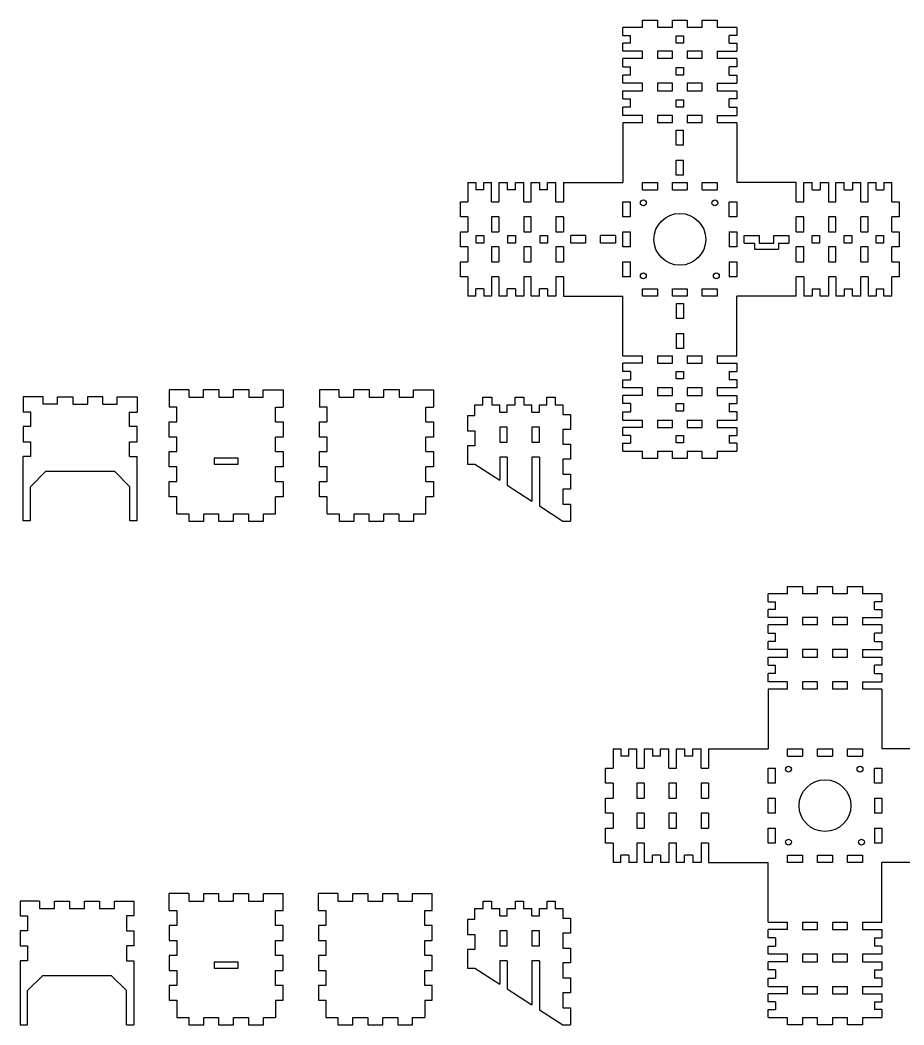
# Model space of a CAD drawing. Header units: millimetres. Extents: x -201 to 2280, y -214 to 290.
# Drawn here: x 1655.2 to 2030.7, y -214 to 213 of the extents above; entities that cross this region are included whole.
import ezdxf

# ---------------------------------------------------------------- set-up
doc = ezdxf.new("R2010")
doc.units = ezdxf.units.MM

msp = doc.modelspace()

# ---------------------------------------------------------------- linework, layer by layer
for p, q in [((1919.61, 209.78), (1911.31, 209.78)), ((1911.31, 206.45), (1911.31, 209.78)), ((1919.61, 209.78), (1919.61, 212.96)), ((1919.61, 212.96), (1925.96, 212.96)), ((1925.96, 212.96), (1925.96, 209.78)), ((1932.31, 209.78), (1925.96, 209.78)), ((1932.31, 209.78), (1932.31, 212.96)), ((1932.31, 212.96), (1938.66, 212.96)), ((1938.66, 212.96), (1938.66, 209.78)), ((1945.01, 209.78), (1938.66, 209.78)), ((1945.01, 209.78), (1945.01, 212.96)), ((1945.01, 212.96), (1951.36, 212.96)), ((1951.36, 212.96), (1951.36, 209.78)), ((1959.66, 209.78), (1951.36, 209.78)), ((1959.66, 209.78), (1959.66, 206.45)), ((1911.31, 206.45), (1914.48, 206.45)), ((1914.48, 203.12), (1914.48, 206.45)), ((1933.9, 203.12), (1933.9, 206.29)), ((1933.9, 206.29), (1937.07, 206.29)), ((1937.07, 206.29), (1937.07, 203.12)), ((1959.66, 206.45), (1956.48, 206.45)), ((1956.48, 203.12), (1956.48, 206.45)), ((1914.48, 203.12), (1911.31, 203.12)), ((1911.31, 199.78), (1911.31, 203.12)), ((1937.07, 203.12), (1933.9, 203.12)), ((1956.48, 203.12), (1959.66, 203.12)), ((1959.66, 203.12), (1959.66, 199.78)), ((1919.61, 199.78), (1911.31, 199.78)), ((1919.61, 196.61), (1911.31, 196.61)), ((1911.31, 193.11), (1911.31, 196.61)), ((1919.61, 196.61), (1919.61, 199.78)), ((1932.31, 199.78), (1925.96, 199.78)), ((1925.96, 199.78), (1925.96, 196.61)), ((1932.31, 196.61), (1925.96, 196.61)), ((1932.31, 196.61), (1932.31, 199.78)), ((1945.01, 199.78), (1938.66, 199.78)), ((1938.66, 199.78), (1938.66, 196.61)), ((1945.01, 196.61), (1938.66, 196.61)), ((1945.01, 196.61), (1945.01, 199.78)), ((1951.36, 199.78), (1951.36, 196.61)), ((1951.36, 199.78), (1959.66, 199.78)), ((1959.66, 196.61), (1951.36, 196.61)), ((1959.66, 196.61), (1959.66, 193.11)), ((1911.31, 193.11), (1914.48, 193.11)), ((1914.48, 189.61), (1914.48, 193.11)), ((1933.9, 189.61), (1933.9, 192.78)), ((1933.9, 192.78), (1937.07, 192.78)), ((1937.07, 192.78), (1937.07, 189.61)), ((1959.66, 193.11), (1956.48, 193.11)), ((1956.48, 189.61), (1956.48, 193.11)), ((1914.48, 189.61), (1911.31, 189.61)), ((1911.31, 186.11), (1911.31, 189.61)), ((1937.07, 189.61), (1933.9, 189.61)), ((1956.48, 189.61), (1959.66, 189.61)), ((1959.66, 189.61), (1959.66, 186.11)), ((1919.61, 186.11), (1911.31, 186.11)), ((1919.61, 182.93), (1919.61, 186.11)), ((1932.31, 186.11), (1925.96, 186.11)), ((1925.96, 186.11), (1925.96, 182.93)), ((1932.31, 182.93), (1932.31, 186.11)), ((1945.01, 186.11), (1938.66, 186.11)), ((1938.66, 186.11), (1938.66, 182.93)), ((1945.01, 182.93), (1945.01, 186.11)), ((1951.36, 186.11), (1951.36, 182.93)), ((1951.36, 186.11), (1959.66, 186.11)), ((1911.31, 182.93), (1919.61, 182.93)), ((1911.31, 179.43), (1911.31, 182.93)), ((1911.31, 179.43), (1914.48, 179.43)), ((1914.48, 175.93), (1914.48, 179.43)), ((1925.96, 182.93), (1932.31, 182.93)), ((1938.66, 182.93), (1945.01, 182.93)), ((1951.36, 182.93), (1959.66, 182.93)), ((1959.66, 179.43), (1956.48, 179.43)), ((1956.48, 175.93), (1956.48, 179.43)), ((1959.66, 182.93), (1959.66, 179.43)), ((1914.48, 175.93), (1911.31, 175.93)), ((1911.31, 172.43), (1911.31, 175.93)), ((1933.9, 175.93), (1933.9, 179.11)), ((1933.9, 179.11), (1937.07, 179.11)), ((1937.07, 175.93), (1933.9, 175.93)), ((1937.07, 179.11), (1937.07, 175.93)), ((1956.48, 175.93), (1959.66, 175.93)), ((1959.66, 175.93), (1959.66, 172.43)), ((1919.61, 172.43), (1911.31, 172.43)), ((1919.61, 169.26), (1919.61, 172.43)), ((1932.31, 172.43), (1925.96, 172.43)), ((1925.96, 172.43), (1925.96, 169.26)), ((1932.31, 169.26), (1932.31, 172.43)), ((1945.01, 172.43), (1938.66, 172.43)), ((1938.66, 172.43), (1938.66, 169.26)), ((1945.01, 169.26), (1945.01, 172.43)), ((1951.36, 172.43), (1951.36, 169.26)), ((1951.36, 172.43), (1959.66, 172.43)), ((1919.61, 169.26), (1911.31, 169.26)), ((1911.31, 169.26), (1911.31, 143.96)), ((1932.31, 169.26), (1925.96, 169.26)), ((1945.01, 169.26), (1938.66, 169.26)), ((1959.66, 169.26), (1951.36, 169.26)), ((1959.66, 169.26), (1959.66, 143.96)), ((1933.9, 159.78), (1933.9, 166.13)), ((1933.9, 166.13), (1937.07, 166.13)), ((1937.07, 159.78), (1937.07, 166.13)), ((1937.07, 159.78), (1933.9, 159.78)), ((1933.9, 147.08), (1933.9, 153.43)), ((1933.9, 153.43), (1937.07, 153.43)), ((1937.07, 147.08), (1937.07, 153.43)), ((1937.07, 147.08), (1933.9, 147.08)), ((1845.48, 143.96), (1845.48, 135.66)), ((1845.48, 143.96), (1848.82, 143.96)), ((1848.82, 143.96), (1848.82, 140.78)), ((1852.15, 140.78), (1852.15, 143.96)), ((1852.15, 143.96), (1855.48, 143.96)), ((1855.48, 135.66), (1855.48, 143.96)), ((1858.66, 143.96), (1858.66, 135.66)), ((1858.66, 143.96), (1862.16, 143.96)), ((1862.16, 143.96), (1862.16, 140.78)), ((1865.66, 140.78), (1865.66, 143.96)), ((1865.66, 143.96), (1869.16, 143.96)), ((1869.16, 135.66), (1869.16, 143.96)), ((1872.33, 135.66), (1872.33, 143.96)), ((1872.33, 143.96), (1875.83, 143.96)), ((1875.83, 143.96), (1875.83, 140.78)), ((1879.33, 140.78), (1879.33, 143.96)), ((1879.33, 143.96), (1882.83, 143.96)), ((1882.83, 135.66), (1882.83, 143.96)), ((1886.01, 143.96), (1886.01, 135.66)), ((1886.01, 143.96), (1911.31, 143.96)), ((1919.61, 140.78), (1919.61, 143.96)), ((1919.61, 143.96), (1925.96, 143.96)), ((1925.96, 143.96), (1925.96, 140.78)), ((1932.31, 140.78), (1932.31, 143.96)), ((1932.31, 143.96), (1938.66, 143.96)), ((1938.66, 143.96), (1938.66, 140.78)), ((1945.01, 140.78), (1945.01, 143.96)), ((1945.01, 143.96), (1951.36, 143.96)), ((1951.36, 143.96), (1951.36, 140.78)), ((1984.96, 143.96), (1959.66, 143.96)), ((1984.96, 135.66), (1984.96, 143.96)), ((1988.13, 135.66), (1988.13, 143.96)), ((1988.13, 143.96), (1991.63, 143.96)), ((1991.63, 140.78), (1991.63, 143.96)), ((1995.13, 143.96), (1995.13, 140.78)), ((1995.13, 143.96), (1998.63, 143.96)), ((1998.63, 143.96), (1998.63, 135.66)), ((2001.81, 135.66), (2001.81, 143.96)), ((2001.81, 143.96), (2005.31, 143.96)), ((2005.31, 140.78), (2005.31, 143.96)), ((2008.81, 143.96), (2008.81, 140.78)), ((2008.81, 143.96), (2012.31, 143.96)), ((2012.31, 135.66), (2012.31, 143.96)), ((2015.48, 135.66), (2015.48, 143.96)), ((2015.48, 143.96), (2018.82, 143.96)), ((2018.82, 140.78), (2018.82, 143.96)), ((2022.15, 143.96), (2022.15, 140.78)), ((2022.15, 143.96), (2025.48, 143.96)), ((2025.48, 135.66), (2025.48, 143.96)), ((1852.15, 140.78), (1848.82, 140.78)), ((1865.66, 140.78), (1862.16, 140.78)), ((1879.33, 140.78), (1875.83, 140.78)), ((1919.61, 140.78), (1925.96, 140.78)), ((1932.31, 140.78), (1938.66, 140.78)), ((1945.01, 140.78), (1951.36, 140.78)), ((1991.63, 140.78), (1995.13, 140.78)), ((2005.31, 140.78), (2008.81, 140.78)), ((2018.82, 140.78), (2022.15, 140.78)), ((1842.31, 135.66), (1845.48, 135.66)), ((1842.31, 129.31), (1842.31, 135.66)), ((1855.48, 135.66), (1858.66, 135.66)), ((1869.16, 135.66), (1872.33, 135.66)), ((1882.83, 135.66), (1886.01, 135.66)), ((1911.31, 129.31), (1911.31, 135.66)), ((1911.31, 135.66), (1914.48, 135.66)), ((1914.48, 129.31), (1914.48, 135.66)), ((1956.48, 135.66), (1959.66, 135.66)), ((1956.48, 129.31), (1956.48, 135.66)), ((1959.66, 135.66), (1959.66, 129.31)), ((1984.96, 135.66), (1988.13, 135.66)), ((1998.63, 135.66), (2001.81, 135.66)), ((2012.31, 135.66), (2015.48, 135.66)), ((2025.48, 135.66), (2028.66, 135.66)), ((2028.66, 135.66), (2028.66, 129.31)), ((1845.48, 129.31), (1842.31, 129.31)), ((1845.48, 129.31), (1845.48, 122.96)), ((1858.66, 129.31), (1855.48, 129.31)), ((1855.48, 129.31), (1855.48, 122.96)), ((1858.66, 129.31), (1858.66, 122.96)), ((1872.33, 129.31), (1869.16, 129.31)), ((1869.16, 129.31), (1869.16, 122.96)), ((1872.33, 122.96), (1872.33, 129.31)), ((1886.01, 129.31), (1882.83, 129.31)), ((1882.83, 129.31), (1882.83, 122.96)), ((1886.01, 129.31), (1886.01, 122.96)), ((1914.48, 129.31), (1911.31, 129.31)), ((1959.66, 129.31), (1956.48, 129.31)), ((1988.13, 129.31), (1984.96, 129.31)), ((1984.96, 122.96), (1984.96, 129.31)), ((1988.13, 122.96), (1988.13, 129.31)), ((2001.81, 129.31), (1998.63, 129.31)), ((1998.63, 129.31), (1998.63, 122.96)), ((2001.81, 122.96), (2001.81, 129.31)), ((2015.48, 129.31), (2012.31, 129.31)), ((2012.31, 122.96), (2012.31, 129.31)), ((2015.48, 122.96), (2015.48, 129.31)), ((2028.66, 129.31), (2025.48, 129.31)), ((2025.48, 122.96), (2025.48, 129.31)), ((1842.31, 122.96), (1845.48, 122.96)), ((1842.31, 116.61), (1842.31, 122.96)), ((1848.98, 118.19), (1848.98, 121.37)), ((1848.98, 121.37), (1852.15, 121.37)), ((1852.15, 121.37), (1852.15, 118.19)), ((1855.48, 122.96), (1858.66, 122.96)), ((1862.48, 118.19), (1862.48, 121.37)), ((1862.48, 121.37), (1865.66, 121.37)), ((1865.66, 121.37), (1865.66, 118.19)), ((1869.16, 122.96), (1872.33, 122.96)), ((1876.16, 118.19), (1876.16, 121.37)), ((1876.16, 121.37), (1879.33, 121.37)), ((1879.33, 121.37), (1879.33, 118.19)), ((1882.83, 122.96), (1886.01, 122.96)), ((1889.13, 118.19), (1889.13, 121.37)), ((1895.48, 121.37), (1889.13, 121.37)), ((1895.48, 121.37), (1895.48, 118.19)), ((1901.83, 118.19), (1901.83, 121.37)), ((1908.18, 121.37), (1901.83, 121.37)), ((1908.18, 121.37), (1908.18, 118.19)), ((1911.31, 116.61), (1911.31, 122.96)), ((1911.31, 122.96), (1914.48, 122.96)), ((1914.48, 116.61), (1914.48, 122.96)), ((1956.48, 122.96), (1959.66, 122.96)), ((1956.48, 122.96), (1956.48, 116.61)), ((1959.66, 122.96), (1959.66, 116.61)), ((1962.78, 118.19), (1962.78, 121.37)), ((1962.78, 121.37), (1969.13, 121.37)), ((1969.13, 121.37), (1969.13, 118.19)), ((1975.48, 118.19), (1975.48, 121.37)), ((1975.48, 121.37), (1981.83, 121.37)), ((1981.83, 121.37), (1981.83, 118.19)), ((1984.96, 122.96), (1988.13, 122.96)), ((1991.63, 121.37), (1994.81, 121.37)), ((1991.63, 118.19), (1991.63, 121.37)), ((1994.81, 121.37), (1994.81, 118.19)), ((1998.63, 122.96), (2001.81, 122.96)), ((2005.31, 121.37), (2008.48, 121.37)), ((2005.31, 118.19), (2005.31, 121.37)), ((2008.48, 121.37), (2008.48, 118.19)), ((2012.31, 122.96), (2015.48, 122.96)), ((2018.82, 121.37), (2021.99, 121.37)), ((2018.82, 118.19), (2018.82, 121.37)), ((2021.99, 121.37), (2021.99, 118.19)), ((2025.48, 122.96), (2028.66, 122.96)), ((2028.66, 122.96), (2028.66, 116.61)), ((1845.48, 116.61), (1842.31, 116.61)), ((1845.48, 116.61), (1845.48, 110.26)), ((1852.15, 118.19), (1848.98, 118.19)), ((1858.66, 116.61), (1855.48, 116.61)), ((1855.48, 116.61), (1855.48, 110.26)), ((1858.66, 116.61), (1858.66, 110.26)), ((1865.66, 118.19), (1862.48, 118.19)), ((1872.33, 116.61), (1869.16, 116.61)), ((1869.16, 116.61), (1869.16, 110.26)), ((1872.33, 110.26), (1872.33, 116.61)), ((1879.33, 118.19), (1876.16, 118.19)), ((1886.01, 116.61), (1882.83, 116.61)), ((1882.83, 116.61), (1882.83, 110.26)), ((1886.01, 116.61), (1886.01, 110.26)), ((1895.48, 118.19), (1889.13, 118.19)), ((1908.18, 118.19), (1901.83, 118.19)), ((1914.48, 116.61), (1911.31, 116.61)), ((1959.66, 116.61), (1956.48, 116.61)), ((1962.78, 118.19), (1967.21, 118.19)), ((1967.21, 118.19), (1967.21, 115.59)), ((1967.21, 115.59), (1977.41, 115.59)), ((1969.13, 118.19), (1975.48, 118.19)), ((1977.41, 118.19), (1977.41, 115.59)), ((1977.41, 118.19), (1981.83, 118.19)), ((1988.13, 116.61), (1984.96, 116.61)), ((1984.96, 110.26), (1984.96, 116.61)), ((1988.13, 110.26), (1988.13, 116.61)), ((1994.81, 118.19), (1991.63, 118.19)), ((2001.81, 116.61), (1998.63, 116.61)), ((1998.63, 116.61), (1998.63, 110.26)), ((2001.81, 110.26), (2001.81, 116.61)), ((2008.48, 118.19), (2005.31, 118.19)), ((2015.48, 116.61), (2012.31, 116.61)), ((2012.31, 110.26), (2012.31, 116.61)), ((2015.48, 110.26), (2015.48, 116.61)), ((2021.99, 118.19), (2018.82, 118.19)), ((2028.66, 116.61), (2025.48, 116.61)), ((2025.48, 110.26), (2025.48, 116.61)), ((1842.31, 110.26), (1845.48, 110.26)), ((1842.31, 103.91), (1842.31, 110.26)), ((1855.48, 110.26), (1858.66, 110.26)), ((1869.16, 110.26), (1872.33, 110.26)), ((1882.83, 110.26), (1886.01, 110.26)), ((1911.31, 103.91), (1911.31, 110.26)), ((1911.31, 110.26), (1914.48, 110.26)), ((1914.48, 103.91), (1914.48, 110.26)), ((1956.48, 110.26), (1959.66, 110.26)), ((1956.48, 110.26), (1956.48, 103.91)), ((1959.66, 110.26), (1959.66, 103.91)), ((1984.96, 110.26), (1988.13, 110.26)), ((1998.63, 110.26), (2001.81, 110.26)), ((2012.31, 110.26), (2015.48, 110.26)), ((2025.48, 110.26), (2028.66, 110.26)), ((2028.66, 110.26), (2028.66, 103.91)), ((1845.48, 103.91), (1842.31, 103.91)), ((1845.48, 103.91), (1845.48, 95.61)), ((1858.66, 103.91), (1855.48, 103.91)), ((1855.48, 103.91), (1855.48, 95.61)), ((1858.66, 103.91), (1858.66, 95.61)), ((1872.33, 103.91), (1869.16, 103.91)), ((1869.16, 103.91), (1869.16, 95.61)), ((1872.33, 95.61), (1872.33, 103.91)), ((1886.01, 103.91), (1882.83, 103.91)), ((1882.83, 103.91), (1882.83, 95.61)), ((1886.01, 103.91), (1886.01, 95.61)), ((1914.48, 103.91), (1911.31, 103.91)), ((1959.66, 103.91), (1956.48, 103.91)), ((1988.13, 103.91), (1984.96, 103.91)), ((1984.96, 95.61), (1984.96, 103.91)), ((1988.13, 103.91), (1988.13, 95.61)), ((2001.81, 103.91), (1998.63, 103.91)), ((1998.63, 103.91), (1998.63, 95.61)), ((2001.81, 103.91), (2001.81, 95.61)), ((2015.48, 103.91), (2012.31, 103.91)), ((2012.31, 95.61), (2012.31, 103.91)), ((2015.48, 103.91), (2015.48, 95.61)), ((2028.66, 103.91), (2025.48, 103.91)), ((2025.48, 95.61), (2025.48, 103.91)), ((1848.82, 95.61), (1848.82, 98.78)), ((1852.15, 98.78), (1848.82, 98.78)), ((1852.15, 98.78), (1852.15, 95.61)), ((1862.16, 95.61), (1862.16, 98.78)), ((1865.66, 98.78), (1862.16, 98.78)), ((1865.66, 98.78), (1865.66, 95.61)), ((1875.83, 95.61), (1875.83, 98.78)), ((1879.33, 98.78), (1875.83, 98.78)), ((1879.33, 98.78), (1879.33, 95.61)), ((1919.61, 95.61), (1919.61, 98.78)), ((1919.61, 98.78), (1925.96, 98.78)), ((1925.96, 98.78), (1925.96, 95.61)), ((1932.31, 95.61), (1932.31, 98.78)), ((1932.31, 98.78), (1938.66, 98.78)), ((1938.66, 98.78), (1938.66, 95.61)), ((1945.01, 95.61), (1945.01, 98.78)), ((1945.01, 98.78), (1951.36, 98.78)), ((1951.36, 98.78), (1951.36, 95.61)), ((1991.63, 98.78), (1991.63, 95.61)), ((1991.63, 98.78), (1995.13, 98.78)), ((1995.13, 95.61), (1995.13, 98.78)), ((2005.31, 98.78), (2005.31, 95.61)), ((2005.31, 98.78), (2008.81, 98.78)), ((2008.81, 95.61), (2008.81, 98.78)), ((2018.82, 98.78), (2018.82, 95.61)), ((2018.82, 98.78), (2022.15, 98.78)), ((2022.15, 95.61), (2022.15, 98.78)), ((1848.82, 95.61), (1845.48, 95.61)), ((1855.48, 95.61), (1852.15, 95.61)), ((1862.16, 95.61), (1858.66, 95.61)), ((1869.16, 95.61), (1865.66, 95.61)), ((1875.83, 95.61), (1872.33, 95.61)), ((1882.83, 95.61), (1879.33, 95.61)), ((1886.01, 95.61), (1911.31, 95.61)), ((1911.31, 70.31), (1911.31, 95.61)), ((1925.96, 95.61), (1919.61, 95.61)), ((1938.66, 95.61), (1932.31, 95.61)), ((1951.36, 95.61), (1945.01, 95.61)), ((1984.96, 95.61), (1959.66, 95.61)), ((1959.66, 70.31), (1959.66, 95.61)), ((1991.63, 95.61), (1988.13, 95.61)), ((1998.63, 95.61), (1995.13, 95.61)), ((2005.31, 95.61), (2001.81, 95.61)), ((2012.31, 95.61), (2008.81, 95.61)), ((2018.82, 95.61), (2015.48, 95.61)), ((2025.48, 95.61), (2022.15, 95.61)), ((1933.9, 92.48), (1937.07, 92.48)), ((1933.9, 92.48), (1933.9, 86.13)), ((1937.07, 92.48), (1937.07, 86.13)), ((1937.07, 86.13), (1933.9, 86.13)), ((1933.9, 79.78), (1937.07, 79.78)), ((1933.9, 79.78), (1933.9, 73.43)), ((1937.07, 79.78), (1937.07, 73.43)), ((1937.07, 73.43), (1933.9, 73.43)), ((1911.31, 70.31), (1919.61, 70.31)), ((1919.61, 67.13), (1919.61, 70.31)), ((1925.96, 70.31), (1925.96, 67.13)), ((1925.96, 70.31), (1932.31, 70.31)), ((1932.31, 67.13), (1932.31, 70.31)), ((1938.66, 70.31), (1938.66, 67.13)), ((1938.66, 70.31), (1945.01, 70.31)), ((1945.01, 67.13), (1945.01, 70.31)), ((1951.36, 70.31), (1951.36, 67.13)), ((1951.36, 70.31), (1959.66, 70.31)), ((1919.61, 67.13), (1911.31, 67.13)), ((1911.31, 63.63), (1911.31, 67.13)), ((1925.96, 67.13), (1932.31, 67.13)), ((1938.66, 67.13), (1945.01, 67.13)), ((1951.36, 67.13), (1959.66, 67.13)), ((1959.66, 67.13), (1959.66, 63.63)), ((1914.48, 63.63), (1911.31, 63.63)), ((1911.31, 60.13), (1914.48, 60.13)), ((1911.31, 56.63), (1911.31, 60.13)), ((1914.48, 63.63), (1914.48, 60.13)), ((1933.9, 60.46), (1933.9, 63.63)), ((1933.9, 63.63), (1937.07, 63.63)), ((1937.07, 60.46), (1933.9, 60.46)), ((1937.07, 63.63), (1937.07, 60.46)), ((1956.48, 63.63), (1959.66, 63.63)), ((1956.48, 63.63), (1956.48, 60.13)), ((1959.66, 60.13), (1956.48, 60.13)), ((1959.66, 60.13), (1959.66, 56.63)), ((1726.98, 55.83), (1718.57, 55.83)), ((1718.57, 55.83), (1718.57, 48.45)), ((1726.98, 52.65), (1726.98, 55.83)), ((1733.12, 52.65), (1733.12, 55.93)), ((1733.12, 55.93), (1739.57, 55.93)), ((1739.57, 55.93), (1739.68, 55.93)), ((1739.68, 55.93), (1739.68, 52.65)), ((1745.82, 52.65), (1745.82, 55.93)), ((1745.82, 55.93), (1752.27, 55.93)), ((1752.27, 55.93), (1752.38, 55.93)), ((1752.38, 55.93), (1752.38, 52.65)), ((1758.52, 52.65), (1758.52, 55.83)), ((1758.52, 55.83), (1766.92, 55.83)), ((1766.92, 55.83), (1766.92, 48.45)), ((1790.83, 55.83), (1782.43, 55.83)), ((1782.43, 55.83), (1782.43, 48.45)), ((1790.83, 52.65), (1790.83, 55.83)), ((1796.98, 52.65), (1796.98, 55.93)), ((1796.98, 55.93), (1803.43, 55.93)), ((1803.43, 55.93), (1803.53, 55.93)), ((1803.53, 55.93), (1803.53, 52.65)), ((1809.68, 52.65), (1809.68, 55.93)), ((1809.68, 55.93), (1816.13, 55.93)), ((1816.13, 55.93), (1816.23, 55.93)), ((1816.23, 55.93), (1816.23, 52.65)), ((1822.38, 52.65), (1822.38, 55.83)), ((1822.38, 55.83), (1830.78, 55.83)), ((1830.78, 55.83), (1830.78, 48.45)), ((1919.61, 56.63), (1911.31, 56.63)), ((1919.61, 53.46), (1919.61, 56.63)), ((1925.96, 56.63), (1925.96, 53.46)), ((1932.31, 56.63), (1925.96, 56.63)), ((1932.31, 53.46), (1932.31, 56.63)), ((1938.66, 56.63), (1938.66, 53.46)), ((1945.01, 56.63), (1938.66, 56.63)), ((1945.01, 53.46), (1945.01, 56.63)), ((1951.36, 56.63), (1951.36, 53.46)), ((1959.66, 56.63), (1951.36, 56.63)), ((1664.98, 52.85), (1656.57, 52.85)), ((1656.57, 52.85), (1656.57, 46.4)), ((1664.98, 49.68), (1664.98, 52.85)), ((1671.12, 49.68), (1671.12, 52.85)), ((1671.12, 52.85), (1677.68, 52.85)), ((1677.68, 52.85), (1677.68, 49.68)), ((1690.38, 52.85), (1683.82, 52.85)), ((1683.82, 52.85), (1683.82, 49.68)), ((1690.38, 49.68), (1690.38, 52.85)), ((1696.52, 49.68), (1696.52, 52.85)), ((1696.52, 52.85), (1704.92, 52.85)), ((1704.92, 52.85), (1704.92, 46.4)), ((1726.98, 52.65), (1733.12, 52.65)), ((1739.68, 52.65), (1745.82, 52.65)), ((1752.38, 52.65), (1758.52, 52.65)), ((1790.83, 52.65), (1796.98, 52.65)), ((1803.53, 52.65), (1809.68, 52.65)), ((1816.23, 52.65), (1822.38, 52.65)), ((1851.85, 49.48), (1851.85, 52.65)), ((1851.85, 52.65), (1855.55, 52.65)), ((1855.55, 52.65), (1855.55, 49.48)), ((1865.52, 49.48), (1865.52, 52.65)), ((1865.52, 52.65), (1869.23, 52.65)), ((1869.23, 52.65), (1869.23, 49.48)), ((1879.03, 49.48), (1879.03, 52.65)), ((1879.03, 52.65), (1882.57, 52.65)), ((1882.57, 52.65), (1882.57, 49.48)), ((1919.61, 53.46), (1911.31, 53.46)), ((1911.31, 49.96), (1911.31, 53.46)), ((1925.96, 53.46), (1932.31, 53.46)), ((1938.66, 53.46), (1945.01, 53.46)), ((1951.36, 53.46), (1959.66, 53.46)), ((1959.66, 53.46), (1959.66, 49.96)), ((1671.12, 49.68), (1664.98, 49.68)), ((1677.68, 49.68), (1683.82, 49.68)), ((1690.38, 49.68), (1696.52, 49.68)), ((1721.75, 48.45), (1718.57, 48.45)), ((1721.75, 42.3), (1721.75, 48.45)), ((1763.75, 42.3), (1763.75, 48.45)), ((1763.75, 48.45), (1766.92, 48.45)), ((1785.61, 48.45), (1782.43, 48.45)), ((1785.61, 42.3), (1785.61, 48.45)), ((1827.61, 42.3), (1827.61, 48.45)), ((1827.61, 48.45), (1830.78, 48.45)), ((1848.45, 44.76), (1848.45, 49.48)), ((1848.45, 49.48), (1851.85, 49.48)), ((1855.55, 49.48), (1858.95, 49.48)), ((1858.95, 46.3), (1858.95, 49.48)), ((1862.12, 46.3), (1862.12, 49.48)), ((1862.12, 49.48), (1865.52, 49.48)), ((1869.23, 49.48), (1872.62, 49.48)), ((1872.62, 46.3), (1872.62, 49.48)), ((1875.8, 46.3), (1875.8, 49.48)), ((1875.8, 49.48), (1879.03, 49.48)), ((1882.57, 49.48), (1885.8, 49.48)), ((1885.8, 49.48), (1885.8, 45.38)), ((1914.48, 49.96), (1911.31, 49.96)), ((1914.48, 49.96), (1914.48, 46.46)), ((1933.9, 46.78), (1933.9, 49.96)), ((1933.9, 49.96), (1937.07, 49.96)), ((1937.07, 49.96), (1937.07, 46.78)), ((1956.48, 49.96), (1959.66, 49.96)), ((1956.48, 49.96), (1956.48, 46.46)), ((1659.75, 46.4), (1656.57, 46.4)), ((1659.75, 40.25), (1659.75, 46.4)), ((1701.75, 40.25), (1701.75, 46.4)), ((1701.75, 46.4), (1704.92, 46.4)), ((1848.45, 44.76), (1845.27, 44.76)), ((1845.27, 44.76), (1845.27, 38.41)), ((1858.95, 46.3), (1862.12, 46.3)), ((1872.62, 46.3), (1875.8, 46.3)), ((1885.8, 45.38), (1888.97, 45.38)), ((1888.97, 45.38), (1888.97, 39.03)), ((1911.31, 46.46), (1914.48, 46.46)), ((1911.31, 42.96), (1911.31, 46.46)), ((1911.31, 42.96), (1919.61, 42.96)), ((1919.61, 39.78), (1919.61, 42.96)), ((1925.96, 42.96), (1925.96, 39.78)), ((1925.96, 42.96), (1932.31, 42.96)), ((1932.31, 39.78), (1932.31, 42.96)), ((1937.07, 46.78), (1933.9, 46.78)), ((1938.66, 42.96), (1938.66, 39.78)), ((1938.66, 42.96), (1945.01, 42.96)), ((1945.01, 39.78), (1945.01, 42.96)), ((1951.36, 42.96), (1951.36, 39.78)), ((1951.36, 42.96), (1959.66, 42.96)), ((1959.66, 46.46), (1956.48, 46.46)), ((1959.66, 46.46), (1959.66, 42.96)), ((1659.75, 40.25), (1656.57, 40.25)), ((1656.57, 40.25), (1656.57, 33.7)), ((1704.92, 40.25), (1701.75, 40.25)), ((1704.92, 33.7), (1704.92, 40.25)), ((1718.57, 35.75), (1718.57, 42.3)), ((1718.57, 42.3), (1721.75, 42.3)), ((1763.75, 42.3), (1766.92, 42.3)), ((1766.92, 42.3), (1766.92, 35.75)), ((1782.43, 35.75), (1782.43, 42.3)), ((1782.43, 42.3), (1785.61, 42.3)), ((1827.61, 42.3), (1830.78, 42.3)), ((1830.78, 42.3), (1830.78, 35.75)), ((1862.12, 39.95), (1858.95, 39.95)), ((1858.95, 39.95), (1858.95, 33.6)), ((1862.12, 33.6), (1862.12, 39.95)), ((1875.8, 39.95), (1872.62, 39.95)), ((1872.62, 39.95), (1872.62, 33.6)), ((1875.8, 33.6), (1875.8, 39.95)), ((1888.97, 39.03), (1885.8, 39.03)), ((1885.8, 39.03), (1885.8, 32.68)), ((1919.61, 39.78), (1911.31, 39.78)), ((1911.31, 36.45), (1911.31, 39.78)), ((1925.96, 39.78), (1932.31, 39.78)), ((1938.66, 39.78), (1945.01, 39.78)), ((1951.36, 39.78), (1959.66, 39.78)), ((1959.66, 39.78), (1959.66, 36.45)), ((1721.75, 35.75), (1718.57, 35.75)), ((1721.75, 29.6), (1721.75, 35.75)), ((1763.75, 29.6), (1763.75, 35.75)), ((1766.92, 35.75), (1763.75, 35.75)), ((1785.61, 35.75), (1782.43, 35.75)), ((1785.61, 29.6), (1785.61, 35.75)), ((1827.61, 29.6), (1827.61, 35.75)), ((1830.78, 35.75), (1827.61, 35.75)), ((1845.27, 38.41), (1848.45, 38.41)), ((1848.45, 38.41), (1848.45, 32.06)), ((1914.48, 36.45), (1911.31, 36.45)), ((1914.48, 36.45), (1914.48, 33.12)), ((1933.9, 33.27), (1933.9, 36.45)), ((1933.9, 36.45), (1937.07, 36.45)), ((1937.07, 36.45), (1937.07, 33.27)), ((1956.48, 36.45), (1959.66, 36.45)), ((1956.48, 36.45), (1956.48, 33.12)), ((1656.57, 33.7), (1659.75, 33.7)), ((1659.75, 27.55), (1659.75, 33.7)), ((1701.75, 27.55), (1701.75, 33.7)), ((1701.75, 33.7), (1704.92, 33.7)), ((1848.45, 32.06), (1845.27, 32.06)), ((1845.27, 32.06), (1845.27, 24.18)), ((1858.95, 33.6), (1862.12, 33.6)), ((1872.62, 33.6), (1875.8, 33.6)), ((1885.8, 32.68), (1888.97, 32.68)), ((1888.97, 32.68), (1888.97, 26.33)), ((1911.31, 33.12), (1914.48, 33.12)), ((1911.31, 29.78), (1911.31, 33.12)), ((1937.07, 33.27), (1933.9, 33.27)), ((1959.66, 33.12), (1956.48, 33.12)), ((1959.66, 33.12), (1959.66, 29.78)), ((1659.75, 27.55), (1656.57, 27.55)), ((1656.57, 0.1), (1656.57, 27.55)), ((1701.75, 27.55), (1704.92, 27.55)), ((1704.92, 0.1), (1704.92, 27.55)), ((1718.57, 23.05), (1718.57, 29.6)), ((1718.57, 29.6), (1721.75, 29.6)), ((1747.85, 26.78), (1737.65, 26.78)), ((1737.65, 26.78), (1737.65, 24.18)), ((1747.85, 24.18), (1747.85, 26.78)), ((1763.75, 29.6), (1766.92, 29.6)), ((1766.92, 29.6), (1766.92, 23.05)), ((1782.43, 23.05), (1782.43, 29.6)), ((1782.43, 29.6), (1785.61, 29.6)), ((1827.61, 29.6), (1830.78, 29.6)), ((1830.78, 29.6), (1830.78, 23.05)), ((1862.12, 27.25), (1858.95, 27.25)), ((1858.95, 27.25), (1858.95, 17.38)), ((1862.12, 27.25), (1862.12, 15.32)), ((1875.8, 27.25), (1872.62, 27.25)), ((1872.62, 27.25), (1872.62, 8.53)), ((1875.8, 27.25), (1875.8, 6.47)), ((1888.97, 26.33), (1885.8, 26.33)), ((1885.8, 26.33), (1885.8, 19.98)), ((1911.31, 29.78), (1919.61, 29.78)), ((1919.61, 26.61), (1919.61, 29.78)), ((1925.96, 26.61), (1919.61, 26.61)), ((1925.96, 29.78), (1925.96, 26.61)), ((1925.96, 29.78), (1932.31, 29.78)), ((1932.31, 26.61), (1932.31, 29.78)), ((1938.66, 26.61), (1932.31, 26.61)), ((1938.66, 29.78), (1938.66, 26.61)), ((1938.66, 29.78), (1945.01, 29.78)), ((1945.01, 26.61), (1945.01, 29.78)), ((1951.36, 26.61), (1945.01, 26.61)), ((1951.36, 29.78), (1951.36, 26.61)), ((1951.36, 29.78), (1959.66, 29.78)), ((1721.75, 23.05), (1718.57, 23.05)), ((1721.75, 16.9), (1721.75, 23.05)), ((1737.65, 24.18), (1747.85, 24.18)), ((1763.75, 16.9), (1763.75, 23.05)), ((1766.92, 23.05), (1763.75, 23.05)), ((1785.61, 23.05), (1782.43, 23.05)), ((1785.61, 16.9), (1785.61, 23.05)), ((1827.61, 16.9), (1827.61, 23.05)), ((1830.78, 23.05), (1827.61, 23.05)), ((1845.27, 24.18), (1848.45, 24.18)), ((1848.45, 24.18), (1858.95, 17.38)), ((1659.65, 14.67), (1666.18, 21.2)), ((1666.18, 21.2), (1695.32, 21.2)), ((1695.32, 21.2), (1701.85, 14.67)), ((1885.8, 19.98), (1888.97, 19.98)), ((1888.97, 19.98), (1888.97, 13.63)), ((1659.65, 0.1), (1659.65, 14.67)), ((1701.85, 0.1), (1701.85, 14.67)), ((1718.57, 10.35), (1718.57, 16.9)), ((1718.57, 16.9), (1721.75, 16.9)), ((1763.75, 16.9), (1766.92, 16.9)), ((1766.92, 16.9), (1766.92, 10.35)), ((1782.43, 10.35), (1782.43, 16.9)), ((1782.43, 16.9), (1785.61, 16.9)), ((1827.61, 16.9), (1830.78, 16.9)), ((1830.78, 16.9), (1830.78, 10.35)), ((1862.12, 15.32), (1872.62, 8.53)), ((1888.97, 13.63), (1885.8, 13.63)), ((1885.8, 13.63), (1885.8, 7.28)), ((1721.75, 10.35), (1718.57, 10.35)), ((1721.75, 3.18), (1721.75, 10.35)), ((1763.75, 3.18), (1763.75, 10.35)), ((1766.92, 10.35), (1763.75, 10.35)), ((1785.61, 10.35), (1782.43, 10.35)), ((1785.61, 3.18), (1785.61, 10.35)), ((1827.61, 3.18), (1827.61, 10.35)), ((1830.78, 10.35), (1827.61, 10.35)), ((1875.8, 6.47), (1885.8, 0)), ((1885.8, 7.28), (1888.97, 7.28)), ((1888.97, 7.28), (1888.97, 0)), ((1659.65, 0.1), (1656.57, 0.1)), ((1704.92, 0.1), (1701.85, 0.1)), ((1721.75, 3.18), (1726.87, 3.18)), ((1726.87, 3.18), (1726.87, 0)), ((1726.87, 0), (1733.22, 0)), ((1733.22, 0), (1733.22, 3.18)), ((1733.22, 3.18), (1739.57, 3.18)), ((1739.57, 3.18), (1739.57, 0)), ((1739.57, 0), (1745.92, 0)), ((1745.92, 0), (1745.92, 3.18)), ((1745.92, 3.18), (1752.27, 3.18)), ((1752.27, 3.18), (1752.27, 0)), ((1752.27, 0), (1758.62, 0)), ((1758.62, 0), (1758.62, 3.18)), ((1758.62, 3.18), (1763.75, 3.18)), ((1785.61, 3.18), (1790.73, 3.18)), ((1790.73, 3.18), (1790.73, 0)), ((1790.73, 0), (1797.08, 0)), ((1797.08, 0), (1797.08, 3.18)), ((1797.08, 3.18), (1803.43, 3.18)), ((1803.43, 3.18), (1803.43, 0)), ((1803.43, 0), (1809.78, 0)), ((1809.78, 0), (1809.78, 3.18)), ((1809.78, 3.18), (1816.13, 3.18)), ((1816.13, 3.18), (1816.13, 0)), ((1816.13, 0), (1822.48, 0)), ((1822.48, 0), (1822.48, 3.18)), ((1822.48, 3.18), (1827.61, 3.18)), ((1885.8, 0), (1888.97, 0)), ((1981.27, -30.87), (1981.27, -27.7)), ((1981.27, -27.7), (1987.62, -27.7)), ((1987.62, -27.7), (1987.62, -30.87)), ((1993.97, -30.87), (1993.97, -27.7)), ((1993.97, -27.7), (2000.32, -27.7)), ((2000.32, -27.7), (2000.32, -30.87)), ((2006.67, -30.87), (2006.67, -27.7)), ((2006.67, -27.7), (2013.02, -27.7)), ((2013.02, -27.7), (2013.02, -30.87)), ((1981.27, -30.87), (1972.97, -30.87)), ((1972.97, -34.21), (1972.97, -30.87)), ((1993.97, -30.87), (1987.62, -30.87)), ((2006.67, -30.87), (2000.32, -30.87)), ((2021.32, -30.87), (2013.02, -30.87)), ((2021.32, -30.87), (2021.32, -34.21)), ((1972.97, -34.21), (1976.15, -34.21)), ((1976.15, -37.54), (1972.97, -37.54)), ((1972.97, -40.87), (1972.97, -37.54)), ((1976.15, -37.54), (1976.15, -34.21)), ((2021.32, -34.21), (2018.15, -34.21)), ((2018.15, -37.54), (2018.15, -34.21)), ((2018.15, -37.54), (2021.32, -37.54)), ((2021.32, -37.54), (2021.32, -40.87)), ((1981.27, -40.87), (1972.97, -40.87)), ((1981.27, -44.05), (1981.27, -40.87)), ((1993.97, -40.87), (1987.62, -40.87)), ((1987.62, -40.87), (1987.62, -44.05)), ((1993.97, -44.05), (1993.97, -40.87)), ((2006.67, -40.87), (2000.32, -40.87)), ((2000.32, -40.87), (2000.32, -44.05)), ((2006.67, -44.05), (2006.67, -40.87)), ((2013.02, -40.87), (2013.02, -44.05)), ((2013.02, -40.87), (2021.32, -40.87)), ((1981.27, -44.05), (1972.97, -44.05)), ((1972.97, -47.55), (1972.97, -44.05)), ((1993.97, -44.05), (1987.62, -44.05)), ((2006.67, -44.05), (2000.32, -44.05)), ((2021.32, -44.05), (2013.02, -44.05)), ((2021.32, -44.05), (2021.32, -47.55)), ((1972.97, -47.55), (1976.15, -47.55)), ((1976.15, -51.05), (1972.97, -51.05)), ((1972.97, -54.55), (1972.97, -51.05)), ((1976.15, -51.05), (1976.15, -47.55)), ((2021.32, -47.55), (2018.15, -47.55)), ((2018.15, -51.05), (2018.15, -47.55)), ((2018.15, -51.05), (2021.32, -51.05)), ((2021.32, -51.05), (2021.32, -54.55)), ((1981.27, -54.55), (1972.97, -54.55)), ((1981.27, -57.72), (1981.27, -54.55)), ((1993.97, -54.55), (1987.62, -54.55)), ((1987.62, -54.55), (1987.62, -57.72)), ((1993.97, -57.72), (1993.97, -54.55)), ((2006.67, -54.55), (2000.32, -54.55)), ((2000.32, -54.55), (2000.32, -57.72)), ((2006.67, -57.72), (2006.67, -54.55)), ((2013.02, -54.55), (2013.02, -57.72)), ((2013.02, -54.55), (2021.32, -54.55)), ((1972.97, -57.72), (1981.27, -57.72)), ((1972.97, -61.22), (1972.97, -57.72)), ((1987.62, -57.72), (1993.97, -57.72)), ((2000.32, -57.72), (2006.67, -57.72)), ((2013.02, -57.72), (2021.32, -57.72)), ((2021.32, -57.72), (2021.32, -61.22)), ((1972.97, -61.22), (1976.15, -61.22)), ((1976.15, -64.72), (1976.15, -61.22)), ((2021.32, -61.22), (2018.15, -61.22)), ((2018.15, -64.72), (2018.15, -61.22)), ((1976.15, -64.72), (1972.97, -64.72)), ((1972.97, -68.22), (1972.97, -64.72)), ((1981.27, -68.22), (1972.97, -68.22)), ((1981.27, -71.4), (1981.27, -68.22)), ((1993.97, -68.22), (1987.62, -68.22)), ((1987.62, -68.22), (1987.62, -71.4)), ((1993.97, -71.4), (1993.97, -68.22)), ((2006.67, -68.22), (2000.32, -68.22)), ((2000.32, -68.22), (2000.32, -71.4)), ((2006.67, -71.4), (2006.67, -68.22)), ((2013.02, -68.22), (2013.02, -71.4)), ((2013.02, -68.22), (2021.32, -68.22)), ((2018.15, -64.72), (2021.32, -64.72)), ((2021.32, -64.72), (2021.32, -68.22)), ((1981.27, -71.4), (1972.97, -71.4)), ((1972.97, -71.4), (1972.97, -96.7)), ((1993.97, -71.4), (1987.62, -71.4)), ((2006.67, -71.4), (2000.32, -71.4)), ((2021.32, -71.4), (2013.02, -71.4)), ((2021.32, -71.4), (2021.32, -96.7)), ((1907.15, -96.7), (1907.15, -105)), ((1907.15, -96.7), (1910.48, -96.7)), ((1910.48, -96.7), (1910.48, -99.87)), ((1913.82, -99.87), (1913.82, -96.7)), ((1913.82, -96.7), (1917.15, -96.7)), ((1917.15, -105), (1917.15, -96.7)), ((1920.32, -96.7), (1920.32, -105)), ((1920.32, -96.7), (1923.82, -96.7)), ((1923.82, -96.7), (1923.82, -99.87)), ((1927.32, -99.87), (1927.32, -96.7)), ((1927.32, -96.7), (1930.82, -96.7)), ((1930.82, -105), (1930.82, -96.7)), ((1934, -105), (1934, -96.7)), ((1934, -96.7), (1937.5, -96.7)), ((1937.5, -96.7), (1937.5, -99.87)), ((1941, -99.87), (1941, -96.7)), ((1941, -96.7), (1944.5, -96.7)), ((1944.5, -105), (1944.5, -96.7)), ((1947.67, -96.7), (1947.67, -105)), ((1947.67, -96.7), (1972.97, -96.7)), ((1981.27, -99.87), (1981.27, -96.7)), ((1981.27, -96.7), (1987.62, -96.7)), ((1987.62, -96.7), (1987.62, -99.87)), ((1993.97, -99.87), (1993.97, -96.7)), ((1993.97, -96.7), (2000.32, -96.7)), ((2000.32, -96.7), (2000.32, -99.87)), ((2006.67, -99.87), (2006.67, -96.7)), ((2006.67, -96.7), (2013.02, -96.7)), ((2013.02, -96.7), (2013.02, -99.87)), ((2046.62, -96.7), (2021.32, -96.7)), ((1913.82, -99.87), (1910.48, -99.87)), ((1927.32, -99.87), (1923.82, -99.87)), ((1941, -99.87), (1937.5, -99.87)), ((1981.27, -99.87), (1987.62, -99.87)), ((1993.97, -99.87), (2000.32, -99.87)), ((2006.67, -99.87), (2013.02, -99.87)), ((1903.97, -105), (1907.15, -105)), ((1903.97, -111.35), (1903.97, -105)), ((1917.15, -105), (1920.32, -105)), ((1930.82, -105), (1934, -105)), ((1944.5, -105), (1947.67, -105)), ((1972.97, -111.35), (1972.97, -105)), ((1972.97, -105), (1976.15, -105)), ((1976.15, -111.35), (1976.15, -105)), ((2018.15, -105), (2021.32, -105)), ((2018.15, -111.35), (2018.15, -105)), ((2021.32, -105), (2021.32, -111.35)), ((1907.15, -111.35), (1903.97, -111.35)), ((1907.15, -111.35), (1907.15, -117.7)), ((1920.32, -111.35), (1917.15, -111.35)), ((1917.15, -111.35), (1917.15, -117.7)), ((1920.32, -111.35), (1920.32, -117.7)), ((1934, -111.35), (1930.82, -111.35)), ((1930.82, -111.35), (1930.82, -117.7)), ((1934, -117.7), (1934, -111.35)), ((1947.67, -111.35), (1944.5, -111.35)), ((1944.5, -111.35), (1944.5, -117.7)), ((1947.67, -111.35), (1947.67, -117.7)), ((1976.15, -111.35), (1972.97, -111.35)), ((2021.32, -111.35), (2018.15, -111.35)), ((1903.97, -117.7), (1907.15, -117.7)), ((1903.97, -124.05), (1903.97, -117.7)), ((1917.15, -117.7), (1920.32, -117.7)), ((1930.82, -117.7), (1934, -117.7)), ((1944.5, -117.7), (1947.67, -117.7)), ((1972.97, -124.05), (1972.97, -117.7)), ((1972.97, -117.7), (1976.15, -117.7)), ((1976.15, -124.05), (1976.15, -117.7)), ((2018.15, -117.7), (2021.32, -117.7)), ((2018.15, -117.7), (2018.15, -124.05)), ((2021.32, -117.7), (2021.32, -124.05)), ((1907.15, -124.05), (1903.97, -124.05)), ((1907.15, -124.05), (1907.15, -130.4)), ((1920.32, -124.05), (1917.15, -124.05)), ((1917.15, -124.05), (1917.15, -130.4)), ((1920.32, -124.05), (1920.32, -130.4)), ((1934, -124.05), (1930.82, -124.05)), ((1930.82, -124.05), (1930.82, -130.4)), ((1934, -130.4), (1934, -124.05)), ((1947.67, -124.05), (1944.5, -124.05)), ((1944.5, -124.05), (1944.5, -130.4)), ((1947.67, -124.05), (1947.67, -130.4)), ((1976.15, -124.05), (1972.97, -124.05)), ((2021.32, -124.05), (2018.15, -124.05)), ((1903.97, -130.4), (1907.15, -130.4)), ((1903.97, -136.75), (1903.97, -130.4)), ((1917.15, -130.4), (1920.32, -130.4)), ((1930.82, -130.4), (1934, -130.4)), ((1944.5, -130.4), (1947.67, -130.4)), ((1972.97, -136.75), (1972.97, -130.4)), ((1972.97, -130.4), (1976.15, -130.4)), ((1976.15, -136.75), (1976.15, -130.4)), ((2018.15, -130.4), (2021.32, -130.4)), ((2018.15, -130.4), (2018.15, -136.75)), ((2021.32, -130.4), (2021.32, -136.75)), ((1907.15, -136.75), (1903.97, -136.75)), ((1907.15, -136.75), (1907.15, -145.05)), ((1920.32, -136.75), (1917.15, -136.75)), ((1917.15, -136.75), (1917.15, -145.05)), ((1920.32, -136.75), (1920.32, -145.05)), ((1934, -136.75), (1930.82, -136.75)), ((1930.82, -136.75), (1930.82, -145.05)), ((1934, -145.05), (1934, -136.75)), ((1947.67, -136.75), (1944.5, -136.75)), ((1944.5, -136.75), (1944.5, -145.05)), ((1947.67, -136.75), (1947.67, -145.05)), ((1976.15, -136.75), (1972.97, -136.75)), ((2021.32, -136.75), (2018.15, -136.75)), ((1910.48, -145.05), (1907.15, -145.05)), ((1910.48, -145.05), (1910.48, -141.87)), ((1913.82, -141.87), (1910.48, -141.87)), ((1913.82, -141.87), (1913.82, -145.05)), ((1917.15, -145.05), (1913.82, -145.05)), ((1923.82, -145.05), (1920.32, -145.05)), ((1923.82, -145.05), (1923.82, -141.87)), ((1927.32, -141.87), (1923.82, -141.87)), ((1927.32, -141.87), (1927.32, -145.05)), ((1930.82, -145.05), (1927.32, -145.05)), ((1937.5, -145.05), (1934, -145.05)), ((1937.5, -145.05), (1937.5, -141.87)), ((1941, -141.87), (1937.5, -141.87)), ((1941, -141.87), (1941, -145.05)), ((1944.5, -145.05), (1941, -145.05)), ((1947.67, -145.05), (1972.97, -145.05)), ((1972.97, -170.35), (1972.97, -145.05)), ((1981.27, -145.05), (1981.27, -141.87)), ((1981.27, -141.87), (1987.62, -141.87)), ((1987.62, -145.05), (1981.27, -145.05)), ((1987.62, -141.87), (1987.62, -145.05)), ((1993.97, -145.05), (1993.97, -141.87)), ((1993.97, -141.87), (2000.32, -141.87)), ((2000.32, -145.05), (1993.97, -145.05)), ((2000.32, -141.87), (2000.32, -145.05)), ((2006.67, -145.05), (2006.67, -141.87)), ((2006.67, -141.87), (2013.02, -141.87)), ((2013.02, -145.05), (2006.67, -145.05)), ((2013.02, -141.87), (2013.02, -145.05)), ((2046.62, -145.05), (2021.32, -145.05)), ((2021.32, -170.35), (2021.32, -145.05)), ((1655.22, -161.4), (1655.22, -167.75)), ((1663.52, -161.4), (1655.22, -161.4)), ((1663.52, -161.4), (1663.52, -164.57)), ((1669.87, -164.57), (1669.87, -161.4)), ((1669.87, -161.4), (1676.22, -161.4)), ((1676.22, -161.4), (1676.22, -164.57)), ((1682.57, -164.57), (1682.57, -161.4)), ((1682.57, -161.4), (1688.92, -161.4)), ((1688.92, -161.4), (1688.92, -164.57)), ((1695.27, -164.57), (1695.27, -161.4)), ((1695.27, -161.4), (1703.57, -161.4)), ((1703.57, -161.4), (1703.57, -167.75)), ((1718.57, -165.5), (1718.57, -158.22)), ((1726.87, -158.22), (1718.57, -158.22)), ((1726.87, -158.22), (1726.87, -161.4)), ((1726.87, -161.4), (1733.22, -161.4)), ((1733.22, -161.4), (1733.22, -158.22)), ((1733.22, -158.22), (1739.57, -158.22)), ((1739.57, -158.22), (1739.57, -161.4)), ((1739.57, -161.4), (1745.92, -161.4)), ((1745.92, -161.4), (1745.92, -158.22)), ((1745.92, -158.22), (1752.27, -158.22)), ((1752.27, -158.22), (1752.27, -161.4)), ((1752.27, -161.4), (1758.62, -161.4)), ((1758.62, -161.4), (1758.62, -158.22)), ((1758.62, -158.22), (1766.92, -158.22)), ((1766.92, -165.5), (1766.92, -158.22)), ((1781.92, -165.5), (1781.92, -158.22)), ((1790.22, -158.22), (1781.92, -158.22)), ((1790.22, -158.22), (1790.22, -161.4)), ((1790.22, -161.4), (1796.57, -161.4)), ((1796.57, -161.4), (1796.57, -158.22)), ((1796.57, -158.22), (1802.92, -158.22)), ((1802.92, -158.22), (1802.92, -161.4)), ((1802.92, -161.4), (1809.27, -161.4)), ((1809.27, -161.4), (1809.27, -158.22)), ((1809.27, -158.22), (1815.62, -158.22)), ((1815.62, -158.22), (1815.62, -161.4)), ((1815.62, -161.4), (1821.97, -161.4)), ((1821.97, -161.4), (1821.97, -158.22)), ((1821.97, -158.22), (1830.27, -158.22)), ((1830.27, -165.5), (1830.27, -158.22)), ((1851.95, -164.57), (1851.95, -161.4)), ((1851.95, -161.4), (1855.45, -161.4)), ((1855.45, -161.4), (1855.45, -164.57)), ((1865.62, -164.57), (1865.62, -161.4)), ((1865.62, -161.4), (1869.12, -161.4)), ((1869.12, -161.4), (1869.12, -164.57)), ((1879.13, -164.57), (1879.13, -161.4)), ((1879.13, -161.4), (1882.47, -161.4)), ((1882.47, -161.4), (1882.47, -164.57)), ((1663.52, -164.57), (1669.87, -164.57)), ((1676.22, -164.57), (1682.57, -164.57)), ((1688.92, -164.57), (1695.27, -164.57)), ((1718.57, -165.5), (1721.75, -165.5)), ((1721.75, -165.5), (1721.75, -171.85)), ((1763.75, -171.85), (1763.75, -165.5)), ((1763.75, -165.5), (1766.92, -165.5)), ((1781.92, -165.5), (1785.1, -165.5)), ((1785.1, -165.5), (1785.1, -171.85)), ((1827.1, -171.85), (1827.1, -165.5)), ((1827.1, -165.5), (1830.27, -165.5)), ((1848.45, -164.57), (1851.95, -164.57)), ((1848.45, -169.29), (1848.45, -164.57)), ((1855.45, -164.57), (1858.95, -164.57)), ((1858.95, -167.75), (1858.95, -164.57)), ((1862.12, -164.57), (1865.62, -164.57)), ((1862.12, -167.75), (1862.12, -164.57)), ((1869.12, -164.57), (1872.62, -164.57)), ((1872.62, -167.75), (1872.62, -164.57)), ((1875.8, -164.57), (1879.13, -164.57)), ((1875.8, -167.75), (1875.8, -164.57)), ((1882.47, -164.57), (1885.8, -164.57)), ((1885.8, -164.57), (1885.8, -168.67)), ((1655.22, -167.75), (1658.4, -167.75)), ((1658.4, -167.75), (1658.4, -174.1)), ((1703.57, -167.75), (1700.4, -167.75)), ((1700.4, -167.75), (1700.4, -174.1)), ((1848.45, -169.29), (1845.27, -169.29)), ((1845.27, -169.29), (1845.27, -175.64)), ((1858.95, -167.75), (1862.12, -167.75)), ((1872.62, -167.75), (1875.8, -167.75)), ((1885.8, -168.67), (1888.97, -168.67)), ((1888.97, -168.67), (1888.97, -175.02)), ((1972.97, -170.35), (1981.27, -170.35)), ((1981.27, -173.52), (1981.27, -170.35)), ((1987.62, -170.35), (1987.62, -173.52)), ((1987.62, -170.35), (1993.97, -170.35)), ((1993.97, -173.52), (1993.97, -170.35)), ((2000.32, -170.35), (2000.32, -173.52)), ((2000.32, -170.35), (2006.67, -170.35)), ((2006.67, -173.52), (2006.67, -170.35)), ((2013.02, -170.35), (2013.02, -173.52)), ((2013.02, -170.35), (2021.32, -170.35)), ((1658.4, -174.1), (1655.22, -174.1)), ((1655.22, -174.1), (1655.22, -180.45)), ((1700.4, -174.1), (1703.57, -174.1)), ((1703.57, -174.1), (1703.57, -180.45)), ((1721.75, -171.85), (1718.57, -171.85)), ((1718.57, -171.85), (1718.57, -178.2)), ((1766.92, -171.85), (1763.75, -171.85)), ((1766.92, -178.2), (1766.92, -171.85)), ((1785.1, -171.85), (1781.92, -171.85)), ((1781.92, -171.85), (1781.92, -178.2)), ((1830.27, -171.85), (1827.1, -171.85)), ((1830.27, -178.2), (1830.27, -171.85)), ((1862.12, -174.1), (1858.95, -174.1)), ((1858.95, -174.1), (1858.95, -180.45)), ((1862.12, -180.45), (1862.12, -174.1)), ((1875.8, -174.1), (1872.62, -174.1)), ((1872.62, -174.1), (1872.62, -180.45)), ((1875.8, -180.45), (1875.8, -174.1)), ((1888.97, -175.02), (1885.8, -175.02)), ((1885.8, -175.02), (1885.8, -181.37)), ((1981.27, -173.52), (1972.97, -173.52)), ((1972.97, -177.02), (1972.97, -173.52)), ((1987.62, -173.52), (1993.97, -173.52)), ((2000.32, -173.52), (2006.67, -173.52)), ((2013.02, -173.52), (2021.32, -173.52)), ((2021.32, -173.52), (2021.32, -177.02)), ((1718.57, -178.2), (1721.75, -178.2)), ((1721.75, -178.2), (1721.75, -184.55)), ((1763.75, -184.55), (1763.75, -178.2)), ((1763.75, -178.2), (1766.92, -178.2)), ((1781.92, -178.2), (1785.1, -178.2)), ((1785.1, -178.2), (1785.1, -184.55)), ((1827.1, -184.55), (1827.1, -178.2)), ((1827.1, -178.2), (1830.27, -178.2)), ((1845.27, -175.64), (1848.45, -175.64)), ((1848.45, -175.64), (1848.45, -181.99)), ((1976.15, -177.02), (1972.97, -177.02)), ((1976.15, -177.02), (1976.15, -180.52)), ((2018.15, -177.02), (2021.32, -177.02)), ((2018.15, -177.02), (2018.15, -180.52)), ((1655.22, -180.45), (1658.4, -180.45)), ((1658.4, -180.45), (1658.4, -186.8)), ((1703.57, -180.45), (1700.4, -180.45)), ((1700.4, -180.45), (1700.4, -186.8)), ((1848.45, -181.99), (1845.27, -181.99)), ((1845.27, -181.99), (1845.27, -189.87)), ((1858.95, -180.45), (1862.12, -180.45)), ((1872.62, -180.45), (1875.8, -180.45)), ((1885.8, -181.37), (1888.97, -181.37)), ((1888.97, -181.37), (1888.97, -187.72)), ((1972.97, -180.52), (1976.15, -180.52)), ((1972.97, -184.02), (1972.97, -180.52)), ((2021.32, -180.52), (2018.15, -180.52)), ((2021.32, -180.52), (2021.32, -184.02)), ((1658.4, -186.8), (1655.22, -186.8)), ((1655.22, -186.8), (1655.22, -214.05)), ((1700.4, -186.8), (1703.57, -186.8)), ((1703.57, -186.8), (1703.57, -214.05)), ((1721.75, -184.55), (1718.57, -184.55)), ((1718.57, -184.55), (1718.57, -190.9)), ((1737.65, -187.27), (1737.65, -189.87)), ((1737.65, -187.27), (1747.85, -187.27)), ((1747.85, -189.87), (1747.85, -187.27)), ((1766.92, -184.55), (1763.75, -184.55)), ((1766.92, -190.9), (1766.92, -184.55)), ((1785.1, -184.55), (1781.92, -184.55)), ((1781.92, -184.55), (1781.92, -190.9)), ((1830.27, -184.55), (1827.1, -184.55)), ((1830.27, -190.9), (1830.27, -184.55)), ((1862.12, -186.8), (1858.95, -186.8)), ((1858.95, -186.8), (1858.95, -196.67)), ((1862.12, -186.8), (1862.12, -198.73)), ((1875.8, -186.8), (1872.62, -186.8)), ((1872.62, -186.8), (1872.62, -205.52)), ((1875.8, -186.8), (1875.8, -207.58)), ((1888.97, -187.72), (1885.8, -187.72)), ((1885.8, -187.72), (1885.8, -194.07)), ((1981.27, -184.02), (1972.97, -184.02)), ((1981.27, -187.2), (1972.97, -187.2)), ((1972.97, -190.7), (1972.97, -187.2)), ((1981.27, -187.2), (1981.27, -184.02)), ((1987.62, -184.02), (1987.62, -187.2)), ((1993.97, -184.02), (1987.62, -184.02)), ((1987.62, -187.2), (1993.97, -187.2)), ((1993.97, -187.2), (1993.97, -184.02)), ((2000.32, -184.02), (2000.32, -187.2)), ((2006.67, -184.02), (2000.32, -184.02)), ((2000.32, -187.2), (2006.67, -187.2)), ((2006.67, -187.2), (2006.67, -184.02)), ((2013.02, -184.02), (2013.02, -187.2)), ((2021.32, -184.02), (2013.02, -184.02)), ((2013.02, -187.2), (2021.32, -187.2)), ((2021.32, -187.2), (2021.32, -190.7)), ((1718.57, -190.9), (1721.75, -190.9)), ((1721.75, -190.9), (1721.75, -197.25)), ((1737.65, -189.87), (1747.85, -189.87)), ((1763.75, -197.25), (1763.75, -190.9)), ((1763.75, -190.9), (1766.92, -190.9)), ((1781.92, -190.9), (1785.1, -190.9)), ((1785.1, -190.9), (1785.1, -197.25)), ((1827.1, -197.25), (1827.1, -190.9)), ((1827.1, -190.9), (1830.27, -190.9)), ((1845.27, -189.87), (1848.45, -189.87)), ((1848.45, -189.87), (1858.95, -196.67)), ((1976.15, -190.7), (1972.97, -190.7)), ((1976.15, -190.7), (1976.15, -194.2)), ((2018.15, -190.7), (2021.32, -190.7)), ((2018.15, -190.7), (2018.15, -194.2)), ((1658.4, -199.48), (1664.83, -193.05)), ((1664.83, -193.05), (1693.97, -193.05)), ((1693.97, -193.05), (1700.4, -199.48)), ((1885.8, -194.07), (1888.97, -194.07)), ((1888.97, -194.07), (1888.97, -200.42)), ((1972.97, -194.2), (1976.15, -194.2)), ((1972.97, -197.7), (1972.97, -194.2)), ((2021.32, -194.2), (2018.15, -194.2)), ((2021.32, -194.2), (2021.32, -197.7)), ((1658.4, -214.05), (1658.4, -199.48)), ((1700.4, -214.05), (1700.4, -199.48)), ((1721.75, -197.25), (1718.57, -197.25)), ((1718.57, -197.25), (1718.57, -203.6)), ((1766.92, -197.25), (1763.75, -197.25)), ((1766.92, -203.6), (1766.92, -197.25)), ((1785.1, -197.25), (1781.92, -197.25)), ((1781.92, -197.25), (1781.92, -203.6)), ((1830.27, -197.25), (1827.1, -197.25)), ((1830.27, -203.6), (1830.27, -197.25)), ((1862.12, -198.73), (1872.62, -205.52)), ((1888.97, -200.42), (1885.8, -200.42)), ((1885.8, -200.42), (1885.8, -206.77)), ((1972.97, -197.7), (1981.27, -197.7)), ((1981.27, -200.87), (1981.27, -197.7)), ((1987.62, -197.7), (1987.62, -200.87)), ((1987.62, -197.7), (1993.97, -197.7)), ((1993.97, -200.87), (1993.97, -197.7)), ((2000.32, -197.7), (2000.32, -200.87)), ((2000.32, -197.7), (2006.67, -197.7)), ((2006.67, -200.87), (2006.67, -197.7)), ((2013.02, -197.7), (2013.02, -200.87)), ((2013.02, -197.7), (2021.32, -197.7)), ((1718.57, -203.6), (1721.75, -203.6)), ((1721.75, -203.6), (1721.75, -210.87)), ((1763.75, -203.6), (1766.92, -203.6)), ((1763.75, -203.6), (1763.75, -210.87)), ((1781.92, -203.6), (1785.1, -203.6)), ((1785.1, -203.6), (1785.1, -210.87)), ((1827.1, -203.6), (1830.27, -203.6)), ((1827.1, -203.6), (1827.1, -210.87)), ((1981.27, -200.87), (1972.97, -200.87)), ((1972.97, -204.21), (1972.97, -200.87)), ((1976.15, -204.21), (1972.97, -204.21)), ((1976.15, -204.21), (1976.15, -207.54)), ((1987.62, -200.87), (1993.97, -200.87)), ((2000.32, -200.87), (2006.67, -200.87)), ((2013.02, -200.87), (2021.32, -200.87)), ((2018.15, -204.21), (2021.32, -204.21)), ((2018.15, -204.21), (2018.15, -207.54)), ((2021.32, -200.87), (2021.32, -204.21)), ((1875.8, -207.58), (1885.8, -214.05)), ((1885.8, -206.77), (1888.97, -206.77)), ((1888.97, -206.77), (1888.97, -214.05)), ((1972.97, -207.54), (1976.15, -207.54)), ((1972.97, -210.87), (1972.97, -207.54)), ((2021.32, -207.54), (2018.15, -207.54)), ((2021.32, -207.54), (2021.32, -210.87)), ((1721.75, -210.87), (1726.87, -210.87)), ((1726.87, -210.87), (1726.87, -214.05)), ((1733.22, -214.05), (1733.22, -210.87)), ((1733.22, -210.87), (1739.57, -210.87)), ((1739.57, -210.87), (1739.57, -214.05)), ((1745.92, -214.05), (1745.92, -210.87)), ((1745.92, -210.87), (1752.27, -210.87)), ((1752.27, -210.87), (1752.27, -214.05)), ((1758.62, -214.05), (1758.62, -210.87)), ((1758.62, -210.87), (1763.75, -210.87)), ((1785.1, -210.87), (1790.22, -210.87)), ((1790.22, -210.87), (1790.22, -214.05)), ((1796.57, -214.05), (1796.57, -210.87)), ((1796.57, -210.87), (1802.92, -210.87)), ((1802.92, -210.87), (1802.92, -214.05)), ((1809.27, -214.05), (1809.27, -210.87)), ((1809.27, -210.87), (1815.62, -210.87)), ((1815.62, -210.87), (1815.62, -214.05)), ((1821.97, -214.05), (1821.97, -210.87)), ((1821.97, -210.87), (1827.1, -210.87)), ((1972.97, -210.87), (1981.27, -210.87)), ((1981.27, -214.05), (1981.27, -210.87)), ((1987.62, -210.87), (1987.62, -214.05)), ((1987.62, -210.87), (1993.97, -210.87)), ((1993.97, -214.05), (1993.97, -210.87)), ((2000.32, -210.87), (2000.32, -214.05)), ((2000.32, -210.87), (2006.67, -210.87)), ((2006.67, -214.05), (2006.67, -210.87)), ((2013.02, -210.87), (2013.02, -214.05)), ((2013.02, -210.87), (2021.32, -210.87)), ((1655.22, -214.05), (1658.4, -214.05)), ((1700.4, -214.05), (1703.57, -214.05)), ((1726.87, -214.05), (1733.22, -214.05)), ((1739.57, -214.05), (1745.92, -214.05)), ((1752.27, -214.05), (1758.62, -214.05)), ((1790.22, -214.05), (1796.57, -214.05)), ((1802.92, -214.05), (1809.27, -214.05)), ((1815.62, -214.05), (1821.97, -214.05)), ((1885.8, -214.05), (1888.97, -214.05)), ((1987.62, -214.05), (1981.27, -214.05)), ((2000.32, -214.05), (1993.97, -214.05)), ((2013.02, -214.05), (2006.67, -214.05))]:
    msp.add_line(p, q)
for centre, radius in [((1919.98, 135.28), 1.25), ((1950.35, 135.28), 1.25), ((1935.48, 119.78), 11), ((1919.98, 104.28), 1.25), ((1950.98, 104.28), 1.25), ((1981.65, -105.37), 1.25), ((2012.02, -105.37), 1.25), ((1997.15, -120.87), 11), ((1981.65, -136.37), 1.25), ((2012.65, -136.37), 1.25)]:
    msp.add_circle(centre, radius)

doc.saveas('drawing.dxf')
